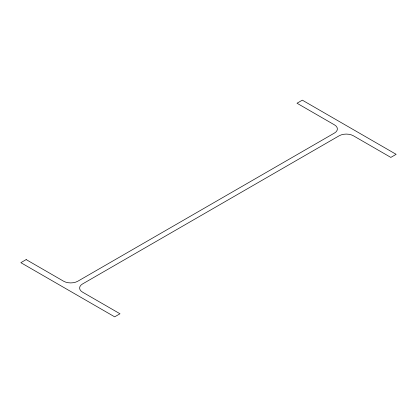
<?xml version="1.0" encoding="UTF-8"?>
<svg xmlns="http://www.w3.org/2000/svg" width="417" height="417" viewBox="0 0 417 417"><rect width="100%" height="100%" fill="white"/><g stroke="black" fill="none" stroke-linecap="round" stroke-linejoin="round"><path stroke-width="0.63" d="M26.167 259.598L20.85 262.668L114.675 316.837L119.992 313.766L82.535 292.14A10.029 5.791 0 0 1 82.535 283.956L339.193 135.775A10.029 5.791 0 0 1 353.371 135.775L390.833 157.402L396.15 154.332L302.325 100.163L297.008 103.234L334.465 124.86A10.029 5.791 0 0 1 334.465 133.044L77.807 281.225A10.029 5.791 0 0 1 63.629 281.225L26.167 259.598"/></g></svg>
